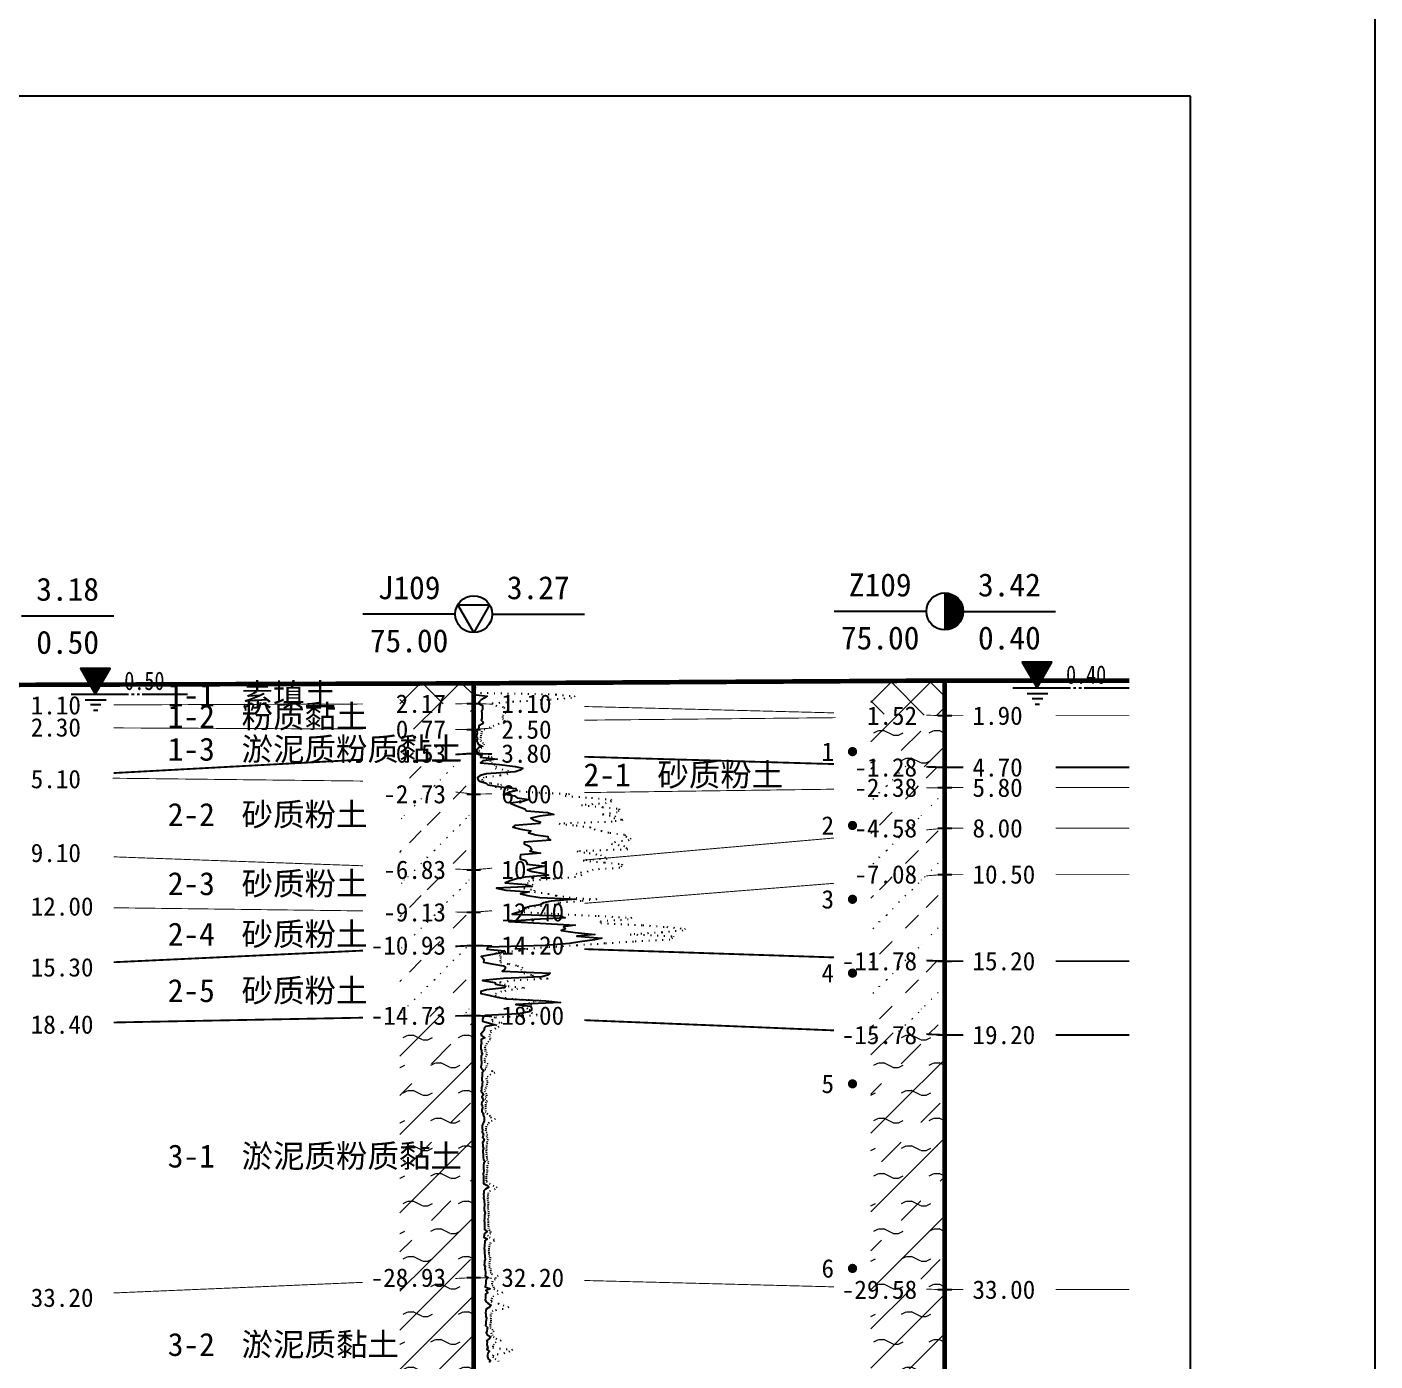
# Model space of a CAD drawing. Extents: x -37 to 3540, y -1485 to 297.
# Drawn here: x 3145.2 to 3291.2, y -746.1 to -601.5 of the extents above; entities that cross this region are included whole.
import ezdxf
from ezdxf.enums import TextEntityAlignment as Align

# ---------------------------------------------------------------- set-up
doc = ezdxf.new("R2010")
doc.units = 0
doc.linetypes.add('DOT', pattern=[6.35, 0, -6.35])
doc.layers.get('0').update_dxf_attribs({"linetype": 'CONTINUOUS'})
for name, color, linetype in [('CURVE', 200, 'CONTINUOUS'), ('FRAME', 7, 'CONTINUOUS'), ('HOLE', 41, 'CONTINUOUS'), ('SAMPLE', 1, 'CONTINUOUS'), ('STRATUM', 241, 'CONTINUOUS')]:
    doc.layers.add(name, color=color, linetype=linetype)
doc.layers.add('HATCH', color=7, linetype='CONTINUOUS', lineweight=13)
doc.styles.add('ST', font='')
doc.styles.get('ST').set_extended_font_data('SimSun')
pattern_1 = [(45, (2761.5203, -891), (-2.12132, 2.12132), [10, 0]), (135, (2761.5203, -891), (-2.12132, -2.12132), [10, 0])]
pattern_2 = [(45, (2761.5203, -891), (-7e-07, 6.999982), [1.97196, -7.927535]), (45, (2764.333, -888.171), (-7e-07, 6.999982), [1.99367, -7.90583]), (45, (2766.5878, -885.918), (-7e-07, 6.999982), [1.81361, -8.08588]), (26.56505, (2761.5203, -887.5), (7, 7), [0.0965, -15.55598]), (36.8699, (2762.2203, -886.8), (7, 7), [0.19775, -34.80225]), (315, (2765.0203, -884.024), (6.999982, 1e-06), [0.03305, -9.86644]), (26.56505, (2765.0203, -891), (7, 7), [0.14475, -15.50773]), (26.56505, (2765.7203, -890.3), (7, 7), [0.10528, -15.5472]), (90, (2766.07, -889.95), (-7, -5e-07), [0.02877, -6.97123]), (26.56505, (2766.4203, -889.6), (7, 7), [0.09101, -31.21394]), (36.8699, (2767.1203, -888.9), (7, 7), [0.11069, -34.88931]), (45, (2767.8203, -888.2), (-2e-07, 6.999982), [0.10911, -9.79038]), (315, (2768.4344, -887.452), (6.999982, 1e-06), [0.03305, -9.86644]), (36.8699, (2762.9203, -886.1), (7, 7), [0.10224, -34.89776]), (53.1301, (2763.6203, -885.4), (13.9999998, 21), [0.13438, -34.86562]), (53.1301, (2764.3203, -884.7), (13.9999998, 21), [0.12625, -34.87375])]
pattern_3 = [(45, (2761.52, -891), (-4.24264, 4.24264), [10, 0]), (45, (2762.581, -894.182), (-2.12132, 6.36396), [3, -3]), (26.565, (2762.5944, -891.2536), (5.999823, 5.999812), [0.567, -12.849]), (0, (2762.0274, -891.2536), (0, 6), [0.567, -5.433]), (26.565, (2759.939, -891), (5.999823, 5.999812), [0.567, -12.849]), (0, (2760.446, -890.7464), (0, 6), [0.567, -5.433]), (153.435, (2762.0274, -891.2536), (-5.999818, -5e-06), [1.134, -12.2826]), (26.565, (2765.5944, -888.2536), (5.999823, 5.999812), [0.567, -12.849]), (0, (2765.0274, -888.2536), (0, 6), [0.567, -5.433]), (26.565, (2762.939, -888), (5.999823, 5.999812), [0.567, -12.849]), (0, (2763.446, -887.7464), (0, 6), [0.567, -5.433]), (153.435, (2765.0274, -888.2536), (-5.999818, -5e-06), [1.134, -12.2826])]
pattern_4 = [(45, (2761.5203, -891), (-2.12132, 2.12132), [10, 0]), (26.565, (2762.5944, -891.2536), (5.999823, 5.999812), [0.567, -12.849]), (0, (2762.0274, -891.2536), (0, 6), [0.567, -5.433]), (26.565, (2759.939, -891), (5.999823, 5.999812), [0.567, -12.849]), (0, (2760.446, -890.7464), (0, 6), [0.567, -5.433]), (153.435, (2762.0274, -891.2536), (-5.999818, -5e-06), [1.134, -12.2826]), (26.565, (2765.5944, -888.2536), (5.999823, 5.999812), [0.567, -12.849]), (0, (2765.0274, -888.2536), (0, 6), [0.567, -5.433]), (26.565, (2762.939, -888), (5.999823, 5.999812), [0.567, -12.849]), (0, (2763.446, -887.7464), (0, 6), [0.567, -5.433]), (153.435, (2765.0274, -888.2536), (-5.999818, -5e-06), [1.134, -12.2826])]

# ---------------------------------------------------------------- blocks, each defined once
blk = doc.blocks.new('H_cpt_hole')
for p, q in [((-1.73, 1), (1.73, 1)), ((0, -2), (-1.73, 1)), ((1.73, 1), (0, -2))]:
    blk.add_line(p, q)
blk.add_circle((0, 0), 2)
blk = doc.blocks.new('H_sam_hole')
blk.add_line((0, 2), (0, -2))
at = {"const_width": 2}
blk.add_lwpolyline([(0, -1, 0.414214), (1, 0, 0.414214), (0, 1, 1)], format="xyb", dxfattribs=at)
blk.add_circle((0, 0), 2)
blk = doc.blocks.new('SampleSoilUndisturbed')
at = {"const_width": 0.5}
blk.add_lwpolyline([(-0.25, 0, 1), (0.25, 0, 1)], format="xyb", close=True, dxfattribs=at)
blk = doc.blocks.new('Gwl')
blk.add_lwpolyline([(0, 0, 0, 3.22, 0), (0, 2.79, 3.22, 3.22, 0)], format="xyseb")
blk.add_lwpolyline([(0, 0), (1.61, 2.79), (-1.61, 2.79)], close=True)
for points in [[(-2.63, 0), (3.61, 0)], [(3.93, 0), (4.21, 0)], [(4.53, 0), (4.8, 0)], [(5.09, 0), (9.99, 0)], [(-1.09, -0.61), (1.16, -0.61)], [(-0.54, -1.14), (0.61, -1.14)], [(-0.19, -1.74), (0.26, -1.74)]]:
    blk.add_lwpolyline(points)
at = {"style": 'ST', "width": 0.8}
blk.add_attdef('*GWL', (3.14, 0.45), '', height=2, dxfattribs=at)

msp = doc.modelspace()

# ---------------------------------------------------------------- hatches: boundary and pattern name
at = {"layer": 'HATCH'}
h = msp.add_hatch(dxfattribs=at)
h.set_pattern_fill('STT', color=50, style=0)
h.set_pattern_definition(pattern_1)
h.paths.add_polyline_path([(3193.56, -672.63), (3185.56, -672.66), (3185.56, -674.86), (3193.56, -674.83)])
h.paths.add_polyline_path([(3184.35, -676.32), (3191.05, -676.32), (3191.05, -673.4), (3184.35, -673.4)], flags=9)
h = msp.add_hatch(dxfattribs=at)
h.set_pattern_fill('FZNT', color=32, style=0)
h.set_pattern_definition([(45, (2761.52, -891), (-4.24264, 4.24264), [10, 0]), (45, (2762.581, -894.182), (-2.12132, 6.36396), [3, -3])])
h.paths.add_polyline_path([(3193.56, -674.83), (3185.56, -674.86), (3185.56, -677.6), (3193.56, -677.63)])
h.paths.add_polyline_path([(3184.35, -679.12), (3191.05, -679.12), (3191.05, -676.19), (3184.35, -676.19)], flags=9)
h.paths.add_polyline_path([(3184.35, -676.32), (3191.05, -676.32), (3191.05, -673.4), (3184.35, -673.4)], flags=9)
h = msp.add_hatch(dxfattribs=at)
h.set_pattern_fill('STT', color=50, style=0)
h.set_pattern_definition(pattern_1)
h.paths.add_polyline_path([(3244.61, -672.33), (3236.61, -672.38), (3236.61, -675.93), (3244.61, -676.13)])
h.paths.add_polyline_path([(3235.4, -677.62), (3242.1, -677.62), (3242.1, -674.7), (3235.4, -674.7)], flags=9)
h = msp.add_hatch(dxfattribs=at)
h.set_pattern_fill('YNFNT', color=251, style=0)
h.set_pattern_definition(pattern_3)
h.paths.add_polyline_path([(3244.61, -676.13), (3236.61, -675.93), (3236.61, -681.5), (3244.61, -681.73)])
h.paths.add_polyline_path([(3233.97, -683.22), (3242.1, -683.22), (3242.1, -680.29), (3233.97, -680.29)], flags=9)
h.paths.add_polyline_path([(3235.4, -677.62), (3242.1, -677.62), (3242.1, -674.7), (3235.4, -674.7)], flags=9)
h = msp.add_hatch(dxfattribs=at)
h.set_pattern_fill('SZFT', color=52, style=0)
h.set_pattern_definition(pattern_2)
h.paths.add_polyline_path([(3193.56, -680.23), (3185.56, -680.67), (3185.56, -683.69), (3193.56, -684.63)])
h.paths.add_polyline_path([(3167.59, -682.2), (3194.26, -682.2), (3194.26, -677.25), (3167.59, -677.25)], flags=9)
h.paths.add_polyline_path([(3182.92, -686.12), (3191.05, -686.12), (3191.05, -683.19), (3182.92, -683.19)], flags=9)
h.paths.add_polyline_path([(3182.92, -681.72), (3191.05, -681.72), (3191.05, -678.79), (3182.92, -678.79)], flags=24)
h = msp.add_hatch(dxfattribs=at)
h.set_pattern_fill('SZFT', color=52, style=0)
h.set_pattern_definition(pattern_2)
h.paths.add_polyline_path([(3244.61, -681.73), (3236.61, -681.5), (3236.61, -684.04), (3244.61, -683.93)])
h.paths.add_polyline_path([(3233.97, -685.42), (3242.1, -685.42), (3242.1, -682.49), (3233.97, -682.49)], flags=9)
h.paths.add_polyline_path([(3233.97, -683.22), (3242.1, -683.22), (3242.1, -680.29), (3233.97, -680.29)], flags=9)
h = msp.add_hatch(dxfattribs=at)
h.set_pattern_fill('SZFT', color=52, style=0)
h.set_pattern_definition(pattern_2)
h.paths.add_polyline_path([(3193.56, -684.63), (3185.56, -683.69), (3185.56, -692.55), (3193.56, -692.83)])
h.paths.add_polyline_path([(3182.92, -694.32), (3191.05, -694.32), (3191.05, -691.39), (3182.92, -691.39)], flags=9)
h.paths.add_polyline_path([(3182.92, -686.12), (3191.05, -686.12), (3191.05, -683.19), (3182.92, -683.19)], flags=9)
h = msp.add_hatch(dxfattribs=at)
h.set_pattern_fill('SZFT', color=52, style=0)
h.set_pattern_definition(pattern_2)
h.paths.add_polyline_path([(3244.61, -683.93), (3236.61, -684.04), (3236.61, -689.04), (3244.61, -688.33)])
h.paths.add_polyline_path([(3233.97, -689.82), (3242.1, -689.82), (3242.1, -686.89), (3233.97, -686.89)], flags=9)
h.paths.add_polyline_path([(3233.97, -685.42), (3242.1, -685.42), (3242.1, -682.49), (3233.97, -682.49)], flags=9)
h = msp.add_hatch(dxfattribs=at)
h.set_pattern_fill('SZFT', color=52, style=0)
h.set_pattern_definition(pattern_2)
h.paths.add_polyline_path([(3244.61, -688.33), (3236.61, -689.04), (3236.61, -693.98), (3244.61, -693.33)])
h.paths.add_polyline_path([(3233.97, -694.82), (3242.1, -694.82), (3242.1, -691.89), (3233.97, -691.89)], flags=9)
h.paths.add_polyline_path([(3233.97, -689.82), (3242.1, -689.82), (3242.1, -686.89), (3233.97, -686.89)], flags=9)
h = msp.add_hatch(dxfattribs=at)
h.set_pattern_fill('SZFT', color=52, style=0)
h.set_pattern_definition(pattern_2)
h.paths.add_polyline_path([(3193.56, -692.83), (3185.56, -692.55), (3185.56, -697.34), (3193.56, -697.43)])
h.paths.add_polyline_path([(3182.92, -698.92), (3191.05, -698.92), (3191.05, -695.99), (3182.92, -695.99)], flags=9)
h.paths.add_polyline_path([(3182.92, -694.32), (3191.05, -694.32), (3191.05, -691.39), (3182.92, -691.39)], flags=9)
h = msp.add_hatch(dxfattribs=at)
h.set_pattern_fill('SZFT', color=52, style=0)
h.set_pattern_definition(pattern_2)
h.paths.add_polyline_path([(3244.61, -693.33), (3236.61, -693.98), (3236.61, -702.47), (3244.61, -702.73)])
h.paths.add_polyline_path([(3232.54, -704.22), (3242.1, -704.22), (3242.1, -701.29), (3232.54, -701.29)], flags=9)
h.paths.add_polyline_path([(3233.97, -694.82), (3242.1, -694.82), (3242.1, -691.89), (3233.97, -691.89)], flags=9)
h = msp.add_hatch(dxfattribs=at)
h.set_pattern_fill('SZFT', color=52, style=0)
h.set_pattern_definition(pattern_2)
h.paths.add_polyline_path([(3193.56, -697.43), (3185.56, -697.34), (3185.56, -701.41), (3193.56, -701.03)])
h.paths.add_polyline_path([(3181.49, -702.52), (3191.05, -702.52), (3191.05, -699.59), (3181.49, -699.59)], flags=9)
h.paths.add_polyline_path([(3182.92, -698.92), (3191.05, -698.92), (3191.05, -695.99), (3182.92, -695.99)], flags=9)
h = msp.add_hatch(dxfattribs=at)
h.set_pattern_fill('SZFT', color=52, style=0)
h.set_pattern_definition(pattern_2)
h.paths.add_polyline_path([(3193.56, -701.03), (3185.56, -701.41), (3185.56, -708.79), (3193.56, -708.63)])
h.paths.add_polyline_path([(3181.49, -710.12), (3191.05, -710.12), (3191.05, -707.19), (3181.49, -707.19)], flags=9)
h.paths.add_polyline_path([(3181.49, -702.52), (3191.05, -702.52), (3191.05, -699.59), (3181.49, -699.59)], flags=9)
h = msp.add_hatch(dxfattribs=at)
h.set_pattern_fill('SZFT', color=52, style=0)
h.set_pattern_definition(pattern_2)
h.paths.add_polyline_path([(3244.61, -702.73), (3236.61, -702.47), (3236.61, -710.4), (3244.61, -710.73)])
h.paths.add_polyline_path([(3232.54, -712.22), (3242.1, -712.22), (3242.1, -709.29), (3232.54, -709.29)], flags=9)
h.paths.add_polyline_path([(3232.54, -704.22), (3242.1, -704.22), (3242.1, -701.29), (3232.54, -701.29)], flags=9)
h = msp.add_hatch(dxfattribs=at)
h.set_pattern_fill('YNFNT', color=251, style=0)
h.set_pattern_definition(pattern_3)
h.paths.add_polyline_path([(3193.56, -708.63), (3185.56, -708.79), (3185.56, -737.37), (3193.56, -737.03)])
h.paths.add_polyline_path([(3167.59, -726.29), (3194.26, -726.29), (3194.26, -721.35), (3167.59, -721.35)], flags=9)
h.paths.add_polyline_path([(3181.49, -738.52), (3191.05, -738.52), (3191.05, -735.59), (3181.49, -735.59)], flags=9)
h.paths.add_polyline_path([(3181.49, -710.12), (3191.05, -710.12), (3191.05, -707.19), (3181.49, -707.19)], flags=9)
h = msp.add_hatch(dxfattribs=at)
h.set_pattern_fill('YNFNT', color=251, style=0)
h.set_pattern_definition(pattern_3)
h.paths.add_polyline_path([(3244.61, -710.73), (3236.61, -710.4), (3236.61, -738.13), (3244.61, -738.33)])
h.paths.add_polyline_path([(3232.54, -739.82), (3242.1, -739.82), (3242.1, -736.89), (3232.54, -736.89)], flags=9)
h.paths.add_polyline_path([(3232.54, -712.22), (3242.1, -712.22), (3242.1, -709.29), (3232.54, -709.29)], flags=9)
h = msp.add_hatch(dxfattribs=at)
h.set_pattern_fill('YNNT', color=251, style=0)
h.set_pattern_definition(pattern_4)
h.paths.add_polyline_path([(3193.56, -737.03), (3185.56, -737.37), (3185.56, -750.5), (3193.56, -750.63)])
h.paths.add_polyline_path([(3167.6, -746.68), (3187.1, -746.68), (3187.1, -741.8), (3167.6, -741.8)], flags=9)
h.paths.add_polyline_path([(3181.49, -752.12), (3191.05, -752.12), (3191.05, -749.19), (3181.49, -749.19)], flags=9)
h.paths.add_polyline_path([(3181.49, -738.52), (3191.05, -738.52), (3191.05, -735.59), (3181.49, -735.59)], flags=9)
h = msp.add_hatch(dxfattribs=at)
h.set_pattern_fill('YNNT', color=251, style=0)
h.set_pattern_definition(pattern_4)
h.paths.add_polyline_path([(3244.61, -738.33), (3236.61, -738.13), (3236.61, -750.72), (3244.61, -750.73)])
h.paths.add_polyline_path([(3232.54, -752.22), (3242.1, -752.22), (3242.1, -749.29), (3232.54, -749.29)], flags=9)
h.paths.add_polyline_path([(3232.54, -739.82), (3242.1, -739.82), (3242.1, -736.89), (3232.54, -736.89)], flags=9)

# ---------------------------------------------------------------- linework, layer by layer
at = {"layer": 'CURVE', "color": 30, "linetype": 'Continuous'}
msp.add_lwpolyline([(3193.8, -673.03), (3193.56, -673.23), (3193.57, -673.43), (3193.56, -673.63), (3193.56, -673.83), (3195.03, -674.03), (3194.68, -674.23), (3194.36, -674.43), (3194.15, -674.63), (3194.08, -674.83), (3194.53, -675.03), (3194.51, -675.23), (3194.5, -675.43), (3194.39, -675.63), (3194.46, -675.83), (3194.43, -676.03), (3194.46, -676.23), (3194.45, -676.43), (3194.38, -676.63), (3194.59, -676.83), (3194.51, -677.03), (3194.11, -677.23), (3194.1, -677.43), (3194.01, -677.63), (3193.89, -677.83), (3193.92, -678.03), (3193.88, -678.23), (3193.87, -678.43), (3193.96, -678.63), (3193.88, -678.83), (3193.96, -679.03), (3194.05, -679.23), (3194.47, -679.43), (3194.07, -679.63), (3193.87, -679.83), (3193.89, -680.03), (3193.91, -680.23), (3194.35, -680.43), (3194.3, -680.63), (3196.1, -680.83), (3194.55, -681.03), (3194.29, -681.23), (3196.37, -681.43), (3198.04, -681.63), (3198.89, -681.83), (3198.58, -682.03), (3198.07, -682.23), (3194.95, -682.43), (3194.27, -682.63), (3193.99, -682.83), (3194.01, -683.03), (3194.18, -683.23), (3194.9, -683.43), (3195.09, -683.63), (3196.48, -683.83), (3198.12, -684.03), (3198.26, -684.23), (3197.43, -684.43), (3196.98, -684.63), (3197.99, -684.83), (3198.26, -685.03), (3199.52, -685.23), (3198.88, -685.43), (3197.56, -685.63), (3198.03, -685.83), (3198.61, -686.03), (3199.11, -686.23), (3199.27, -686.43), (3201.57, -686.63), (3202.26, -686.83), (3200.74, -687.03), (3199.77, -687.23), (3200, -687.43), (3200.76, -687.63), (3200.74, -687.83), (3198.02, -688.03), (3197.81, -688.23), (3198.68, -688.43), (3199.75, -688.63), (3199.5, -688.83), (3200.3, -689.03), (3201.58, -689.23), (3201.64, -689.43), (3201.9, -689.63), (3199.03, -689.83), (3199.03, -690.03), (3199.5, -690.23), (3199.71, -690.43), (3199.86, -690.63), (3199.66, -690.83), (3200.81, -691.03), (3198.65, -691.23), (3198.59, -691.43), (3198.61, -691.63), (3199.17, -691.83), (3199.33, -692.03), (3199.32, -692.23), (3201.29, -692.43), (3200.37, -692.63), (3199.38, -692.83), (3199.91, -693.03), (3201.15, -693.23), (3201.68, -693.43), (3199.15, -693.63), (3198.2, -693.83), (3197.52, -694.03), (3196.97, -694.23), (3199.2, -694.43), (3199.88, -694.63), (3196.04, -694.83), (3197.06, -695.03), (3199.56, -695.23), (3198.64, -695.43), (3199.38, -695.63), (3200.71, -695.83), (3204.68, -696.03), (3201.94, -696.23), (3201.12, -696.43), (3200.75, -696.63), (3199.64, -696.83), (3198.98, -697.03), (3199, -697.23), (3198.46, -697.43), (3197.73, -697.63), (3202.96, -697.83), (3203.46, -698.03), (3200.14, -698.23), (3197.37, -698.43), (3200.73, -698.63), (3204.54, -698.83), (3203.28, -699.03), (3203.51, -699.23), (3203.05, -699.43), (3204.56, -699.63), (3206.69, -699.83), (3204.74, -700.03), (3207.44, -700.23), (3206.64, -700.43), (3205.07, -700.63), (3203.93, -700.83), (3201.32, -701.03), (3195.08, -701.23), (3194.99, -701.43), (3196.91, -701.63), (3196.54, -701.83), (3195.59, -702.03), (3194.38, -702.23), (3194.6, -702.43), (3194.66, -702.63), (3194.64, -702.83), (3195.51, -703.03), (3196.78, -703.23), (3196.99, -703.43), (3196.91, -703.63), (3196.65, -703.83), (3201.83, -704.03), (3201.65, -704.23), (3200.96, -704.43), (3196.78, -704.63), (3194.51, -704.83), (3195.84, -705.03), (3195.91, -705.23), (3197.03, -705.43), (3196.9, -705.63), (3194.94, -705.83), (3194.32, -706.03), (3194.35, -706.23), (3195.2, -706.43), (3196.12, -706.63), (3197.1, -706.83), (3201.37, -707.03), (3202.95, -707.23), (3198.13, -707.43), (3199.72, -707.63), (3199.82, -707.83), (3199.82, -708.03), (3199.53, -708.23), (3198.43, -708.43), (3194.8, -708.63), (3194.6, -708.83), (3194.53, -709.03), (3194.51, -709.23), (3195.17, -709.43), (3195.87, -709.63), (3194.87, -709.83), (3194.68, -710.03), (3194.69, -710.23), (3194.52, -710.43), (3194.35, -710.63), (3194.43, -710.83), (3194.77, -711.03), (3194.37, -711.23), (3194.36, -711.43), (3194.39, -711.63), (3194.32, -711.83), (3194.34, -712.03), (3194.34, -712.23), (3194.4, -712.43), (3194.39, -712.63), (3194.5, -712.83), (3194.37, -713.03), (3194.38, -713.23), (3194.37, -713.43), (3194.42, -713.63), (3194.39, -713.83), (3194.38, -714.03), (3194.32, -714.23), (3194.45, -714.43), (3194.67, -714.63), (3194.49, -714.83), (3194.47, -715.03), (3194.49, -715.23), (3194.46, -715.43), (3194.43, -715.63), (3194.5, -715.83), (3194.48, -716.03), (3194.48, -716.23), (3194.4, -716.43), (3194.42, -716.63), (3194.36, -716.83), (3194.52, -717.03), (3194.62, -717.23), (3194.45, -717.43), (3194.5, -717.63), (3194.63, -717.83), (3194.45, -718.03), (3194.42, -718.23), (3194.47, -718.43), (3194.53, -718.63), (3194.45, -718.83), (3194.43, -719.03), (3194.62, -719.23), (3194.57, -719.43), (3194.7, -719.63), (3194.71, -719.83), (3194.71, -720.03), (3194.61, -720.23), (3194.51, -720.43), (3194.49, -720.63), (3194.49, -720.83), (3194.53, -721.03), (3194.49, -721.23), (3194.64, -721.43), (3194.6, -721.63), (3194.5, -721.83), (3194.68, -722.03), (3194.63, -722.23), (3194.5, -722.43), (3194.55, -722.63), (3194.54, -722.83), (3194.64, -723.03), (3194.56, -723.23), (3194.56, -723.43), (3194.6, -723.63), (3194.59, -723.83), (3194.59, -724.03), (3194.62, -724.23), (3194.82, -724.43), (3194.65, -724.63), (3194.62, -724.83), (3194.64, -725.03), (3194.64, -725.23), (3194.67, -725.43), (3194.62, -725.63), (3194.6, -725.83), (3194.61, -726.03), (3194.64, -726.23), (3194.64, -726.43), (3194.62, -726.63), (3194.62, -726.83), (3195.04, -727.03), (3195.2, -727.23), (3194.83, -727.43), (3194.65, -727.63), (3194.67, -727.83), (3194.63, -728.03), (3194.66, -728.23), (3194.64, -728.43), (3194.68, -728.63), (3194.71, -728.83), (3194.75, -729.03), (3194.72, -729.23), (3194.71, -729.43), (3194.7, -729.63), (3194.72, -729.83), (3194.82, -730.03), (3194.72, -730.23), (3194.73, -730.43), (3194.75, -730.63), (3194.71, -730.83), (3194.75, -731.03), (3194.74, -731.23), (3194.72, -731.43), (3194.73, -731.63), (3194.74, -731.83), (3195.01, -732.03), (3194.72, -732.23), (3194.7, -732.43), (3194.66, -732.63), (3195.02, -732.83), (3194.76, -733.03), (3194.78, -733.23), (3194.75, -733.43), (3194.74, -733.63), (3194.71, -733.83), (3194.72, -734.03), (3194.73, -734.23), (3194.73, -734.43), (3194.76, -734.63), (3194.77, -734.83), (3194.8, -735.03), (3194.75, -735.23), (3194.73, -735.43), (3194.71, -735.63), (3194.8, -735.83), (3194.78, -736.03), (3194.82, -736.23), (3194.85, -736.43), (3194.84, -736.63), (3194.81, -736.83), (3195.13, -737.03), (3194.92, -737.23), (3194.89, -737.43), (3194.87, -737.63), (3194.85, -737.83), (3194.82, -738.03), (3195.36, -738.23), (3194.87, -738.43), (3195.1, -738.63), (3194.85, -738.83), (3194.85, -739.03), (3194.84, -739.23), (3194.79, -739.43), (3194.87, -739.63), (3195.13, -739.83), (3195.46, -740.03), (3195.26, -740.23), (3194.93, -740.43), (3194.89, -740.63), (3194.84, -740.83), (3194.87, -741.03), (3194.88, -741.23), (3194.96, -741.43), (3194.92, -741.63), (3194.88, -741.83), (3194.86, -742.03), (3194.85, -742.23), (3195.06, -742.43), (3195.01, -742.63), (3194.97, -742.83), (3194.92, -743.03), (3195.01, -743.23), (3195.43, -743.43), (3195.27, -743.63), (3195, -743.83), (3195.03, -744.03), (3194.98, -744.23), (3195.01, -744.43), (3195.11, -744.63), (3194.99, -744.83), (3195.28, -745.03), (3195.11, -745.23), (3195.05, -745.43), (3195.06, -745.63), (3195.13, -745.83), (3195.4, -746.03), (3195.22, -746.23)], dxfattribs=at)
at = {"layer": 'CURVE', "color": 100, "linetype": 'DOT', "ltscale": 0.1}
msp.add_lwpolyline([(3193.56, -673.03), (3193.56, -673.23), (3193.56, -673.43), (3193.56, -673.63), (3202.46, -673.83), (3204.52, -674.03), (3204.17, -674.23), (3201.59, -674.43), (3197.86, -674.63), (3195.49, -674.83), (3195.97, -675.03), (3196.86, -675.23), (3197.32, -675.43), (3197.14, -675.63), (3197.02, -675.83), (3196.74, -676.03), (3196.68, -676.23), (3196.68, -676.43), (3196.88, -676.63), (3196.89, -676.83), (3196.31, -677.03), (3195.76, -677.23), (3195.36, -677.43), (3194.77, -677.63), (3194.44, -677.83), (3194.4, -678.03), (3194.34, -678.23), (3194.3, -678.43), (3194.28, -678.63), (3194.31, -678.83), (3194.53, -679.03), (3194.71, -679.23), (3194.56, -679.43), (3194.42, -679.63), (3194.16, -679.83), (3194.08, -680.03), (3194.17, -680.23), (3194.41, -680.43), (3195.57, -680.63), (3194.86, -680.83), (3195.34, -681.03), (3195.49, -681.23), (3195.79, -681.43), (3196.02, -681.63), (3195.91, -681.83), (3197.28, -682.03), (3197.2, -682.23), (3197.25, -682.43), (3196.45, -682.63), (3194.65, -682.83), (3194.46, -683.03), (3194.55, -683.23), (3195.41, -683.43), (3196.58, -683.63), (3195.93, -683.83), (3196.47, -684.03), (3197.78, -684.23), (3199.88, -684.43), (3203.94, -684.63), (3203.48, -684.83), (3206.34, -685.03), (3208.41, -685.23), (3208.48, -685.43), (3207.93, -685.63), (3205.25, -685.83), (3207.53, -686.03), (3209.33, -686.23), (3209.29, -686.43), (3209.12, -686.63), (3207.53, -686.83), (3208.93, -687.03), (3208.75, -687.23), (3209.73, -687.43), (3208.57, -687.63), (3202.82, -687.83), (3204.66, -688.03), (3206.15, -688.23), (3206.61, -688.43), (3207.37, -688.63), (3208.33, -688.83), (3209.95, -689.03), (3210.06, -689.23), (3210.59, -689.43), (3210.4, -689.63), (3208.91, -689.83), (3208.5, -690.03), (3209.81, -690.23), (3210.05, -690.43), (3210.26, -690.63), (3204.78, -690.83), (3206.07, -691.03), (3207.29, -691.23), (3207.74, -691.43), (3208.02, -691.63), (3205.42, -691.83), (3207.75, -692.03), (3209.66, -692.23), (3209.59, -692.43), (3209.4, -692.63), (3206.52, -692.83), (3205.97, -693.03), (3204.66, -693.23), (3205.28, -693.43), (3204.6, -693.63), (3202.26, -693.83), (3199.59, -694.03), (3199.38, -694.23), (3199.98, -694.43), (3199.76, -694.63), (3199.01, -694.83), (3200.1, -695.03), (3200.15, -695.23), (3201.66, -695.43), (3202.5, -695.63), (3203.92, -695.83), (3206.89, -696.03), (3205.2, -696.23), (3202.79, -696.43), (3202.38, -696.63), (3200.24, -696.83), (3199.23, -697.03), (3198.44, -697.23), (3199.02, -697.43), (3203.05, -697.63), (3207.06, -697.83), (3210.68, -698.03), (3210.31, -698.23), (3207.3, -698.43), (3207.32, -698.63), (3211.89, -698.83), (3214.49, -699.03), (3216.48, -699.23), (3216.24, -699.43), (3213.97, -699.63), (3210.51, -699.83), (3215.23, -700.03), (3215.1, -700.23), (3214.83, -700.43), (3210.88, -700.63), (3207.78, -700.83), (3204.76, -701.03), (3201.64, -701.23), (3199.39, -701.43), (3198.51, -701.63), (3195.93, -701.83), (3196.41, -702.03), (3196.45, -702.23), (3196.49, -702.43), (3196.4, -702.63), (3196.47, -702.83), (3197.37, -703.03), (3198.32, -703.23), (3198.84, -703.43), (3198.68, -703.63), (3198.7, -703.83), (3198.99, -704.03), (3199.95, -704.23), (3199.98, -704.43), (3201.64, -704.63), (3198.01, -704.83), (3196.37, -705.03), (3196.9, -705.23), (3197.3, -705.43), (3199.05, -705.63), (3197.76, -705.83), (3196.59, -706.03), (3195.99, -706.23), (3195.88, -706.43), (3196.25, -706.63), (3198.01, -706.83), (3200.85, -707.03), (3199.5, -707.23), (3199.86, -707.43), (3198.84, -707.63), (3199.33, -707.83), (3199.65, -708.03), (3199.1, -708.23), (3200.34, -708.43), (3200.45, -708.63), (3195.88, -708.83), (3195.53, -709.03), (3195.57, -709.23), (3196.64, -709.43), (3195.98, -709.63), (3196.27, -709.83), (3195.95, -710.03), (3195.4, -710.23), (3195.45, -710.43), (3195.32, -710.63), (3195.24, -710.83), (3195.36, -711.03), (3195.33, -711.23), (3195.17, -711.43), (3194.99, -711.63), (3194.88, -711.83), (3194.77, -712.03), (3194.79, -712.23), (3194.79, -712.43), (3194.9, -712.63), (3194.99, -712.83), (3194.91, -713.03), (3194.77, -713.23), (3194.72, -713.43), (3194.74, -713.63), (3195.09, -713.83), (3194.96, -714.03), (3194.92, -714.23), (3194.77, -714.43), (3195.55, -714.63), (3195.86, -714.83), (3195.4, -715.03), (3195.1, -715.23), (3194.93, -715.43), (3194.98, -715.63), (3195.08, -715.83), (3194.98, -716.03), (3194.96, -716.23), (3194.86, -716.43), (3194.8, -716.63), (3194.72, -716.83), (3194.88, -717.03), (3194.96, -717.23), (3194.92, -717.43), (3194.76, -717.63), (3194.97, -717.83), (3194.93, -718.03), (3194.84, -718.23), (3194.84, -718.43), (3194.84, -718.63), (3194.84, -718.83), (3194.79, -719.03), (3195, -719.23), (3195.29, -719.43), (3195.39, -719.63), (3195.9, -719.83), (3195.56, -720.03), (3195.22, -720.23), (3195.1, -720.43), (3194.93, -720.63), (3194.87, -720.83), (3194.85, -721.03), (3194.92, -721.23), (3195.03, -721.43), (3194.96, -721.63), (3194.99, -721.83), (3195.1, -722.03), (3195, -722.23), (3195.04, -722.43), (3194.94, -722.63), (3194.96, -722.83), (3194.94, -723.03), (3194.91, -723.23), (3194.94, -723.43), (3194.92, -723.63), (3194.96, -723.83), (3194.98, -724.03), (3195, -724.23), (3195.08, -724.43), (3195.17, -724.63), (3195.01, -724.83), (3195.02, -725.03), (3195, -725.23), (3195.02, -725.43), (3195, -725.63), (3194.95, -725.83), (3194.93, -726.03), (3194.93, -726.23), (3194.93, -726.43), (3194.92, -726.63), (3195.26, -726.83), (3195.67, -727.03), (3196.06, -727.23), (3195.9, -727.43), (3195.34, -727.63), (3195.14, -727.83), (3195.11, -728.03), (3195.08, -728.23), (3195.05, -728.43), (3195.05, -728.63), (3195.12, -728.83), (3195.13, -729.03), (3195.11, -729.23), (3195.08, -729.43), (3195.09, -729.63), (3195.15, -729.83), (3195.17, -730.03), (3195.17, -730.23), (3195.19, -730.43), (3195.08, -730.63), (3195.13, -730.83), (3195.14, -731.03), (3195.13, -731.23), (3195.15, -731.43), (3195.13, -731.63), (3195.24, -731.83), (3195.4, -732.03), (3195.38, -732.23), (3195.04, -732.43), (3195.26, -732.63), (3195.69, -732.83), (3195.81, -733.03), (3195.38, -733.23), (3195.29, -733.43), (3195.24, -733.63), (3195.2, -733.83), (3195.17, -734.03), (3195.21, -734.23), (3195.2, -734.43), (3195.2, -734.63), (3195.36, -734.83), (3195.33, -735.03), (3195.29, -735.23), (3195.26, -735.43), (3195.23, -735.63), (3195.25, -735.83), (3195.37, -736.03), (3195.38, -736.23), (3195.36, -736.43), (3195.5, -736.63), (3196.21, -736.83), (3195.93, -737.03), (3195.9, -737.23), (3195.6, -737.43), (3195.51, -737.63), (3195.56, -737.83), (3195.72, -738.03), (3195.76, -738.23), (3196.09, -738.43), (3196.71, -738.63), (3196.22, -738.83), (3195.69, -739.03), (3195.51, -739.23), (3195.47, -739.43), (3195.47, -739.63), (3196.23, -739.83), (3196.74, -740.03), (3197.36, -740.23), (3196.76, -740.43), (3195.64, -740.63), (3195.48, -740.83), (3195.39, -741.03), (3195.4, -741.23), (3195.41, -741.43), (3195.41, -741.63), (3195.41, -741.83), (3195.36, -742.03), (3195.36, -742.23), (3195.36, -742.43), (3195.53, -742.63), (3195.74, -742.83), (3195.45, -743.03), (3195.56, -743.23), (3195.69, -743.43), (3195.97, -743.63), (3196.52, -743.83), (3195.97, -744.03), (3195.76, -744.23), (3195.65, -744.43), (3195.62, -744.63), (3197.75, -744.83), (3197.47, -745.03), (3196.94, -745.23), (3195.69, -745.43), (3195.61, -745.63), (3195.87, -745.83), (3196.23, -746.03), (3196.27, -746.23)], dxfattribs=at)
at = {"layer": 'FRAME', "color": 245, "linetype": 'Continuous'}
msp.add_line((3291.23, -891), (3291.23, -594), dxfattribs=at)
at = {"layer": 'FRAME', "linetype": 'Continuous'}
for p, q in [((3271.23, -609), (2649.8, -609)), ((3271.23, -876), (3271.23, -609))]:
    msp.add_line(p, q, dxfattribs=at)
at = {"layer": 'HOLE', "linetype": 'Continuous'}
for points in [[(3144.56, -665.3), (3154.56, -665.3)], [(3191.56, -665.13), (3181.56, -665.13)], [(3195.56, -665.13), (3205.56, -665.13)], [(3242.61, -664.83), (3232.61, -664.83)], [(3246.61, -664.83), (3256.61, -664.83)], [(3192.81, -674.83), (3194.31, -674.83)], [(3243.86, -676.13), (3245.36, -676.13)], [(3192.81, -677.63), (3194.31, -677.63)], [(3192.81, -680.23), (3194.31, -680.23)], [(3243.86, -681.73), (3245.36, -681.73)], [(3192.81, -684.63), (3194.31, -684.63)], [(3243.86, -683.93), (3245.36, -683.93)], [(3243.86, -688.33), (3245.36, -688.33)], [(3192.81, -692.83), (3194.31, -692.83)], [(3243.86, -693.33), (3245.36, -693.33)], [(3192.81, -697.43), (3194.31, -697.43)], [(3192.81, -701.03), (3194.31, -701.03)], [(3243.86, -702.73), (3245.36, -702.73)], [(3192.81, -708.63), (3194.31, -708.63)], [(3243.86, -710.73), (3245.36, -710.73)], [(3192.81, -737.03), (3194.31, -737.03)], [(3243.86, -738.33), (3245.36, -738.33)]]:
    msp.add_lwpolyline(points, dxfattribs=at)
at = {"layer": 'HOLE', "linetype": 'Continuous', "const_width": 0.5}
for points in [[(3193.56, -672.63), (3193.56, -821.33)], [(3244.61, -672.33), (3244.61, -822.33)]]:
    msp.add_lwpolyline(points, dxfattribs=at)
at = {"layer": 'STRATUM', "linetype": 'Continuous'}
for points, const_width in [([(2999.5, -673.42), (3036.78, -673.34), (3091.18, -673.31), (3142.56, -672.8), (3193.56, -672.63), (3244.61, -672.33), (3264.61, -672.33)], 0.5), ([(3154.56, -674.96), (3168.06, -674.92), (3181.56, -674.87)], 0.1), ([(3191.56, -674.84), (3193.56, -674.83), (3195.56, -674.88)], 0.1), ([(3205.56, -675.14), (3219.09, -675.48), (3232.61, -675.83)], 0.1), ([(3205.56, -676.62), (3205.56, -676.62), (3232.79, -676.35)], 0.1), ([(3242.61, -676.08), (3244.61, -676.13), (3246.61, -676.13)], 0.1), ([(3256.61, -676.13), (3264.61, -676.13)], 0.1), ([(3154.56, -677.46), (3168.06, -677.52), (3181.56, -677.58)], 0.1), ([(3191.56, -677.62), (3193.56, -677.63), (3195.56, -677.47)], 0.1), ([(3191.56, -680.34), (3193.56, -680.23), (3195.56, -680.29)], 0.2), ([(3205.56, -680.59), (3219.09, -680.98), (3232.61, -681.38)], 0.2), ([(3154.56, -682.35), (3168.06, -681.62), (3181.56, -680.89)], 0.2), ([(3242.61, -681.68), (3244.61, -681.73), (3246.61, -681.73)], 0.2), ([(3256.61, -681.73), (3264.61, -681.73)], 0.2), ([(3154.45, -682.91), (3181.56, -683.22), (3181.56, -683.22)], 0.1), ([(3191.56, -684.4), (3193.56, -684.63), (3195.56, -684.61)], 0.1), ([(3205.56, -684.47), (3219.09, -684.28), (3232.61, -684.1)], 0.1), ([(3242.61, -683.96), (3244.61, -683.93), (3246.61, -683.93)], 0.1), ([(3256.61, -683.93), (3264.61, -683.93)], 0.1), ([(3205.56, -691.78), (3219.09, -690.58), (3232.61, -689.39)], 0.1), ([(3242.61, -688.51), (3244.61, -688.33), (3246.61, -688.33)], 0.1), ([(3256.61, -688.33), (3264.61, -688.33)], 0.1), ([(3154.56, -691.43), (3168.06, -691.92), (3181.56, -692.4)], 0.1), ([(3191.56, -692.76), (3193.56, -692.83), (3195.56, -692.66)], 0.1), ([(3242.61, -693.49), (3244.61, -693.33), (3246.61, -693.33)], 0.1), ([(3256.61, -693.33), (3264.61, -693.33)], 0.1), ([(3205.56, -696.47), (3219.09, -695.38), (3232.61, -694.3)], 0.1), ([(3154.56, -696.95), (3168.06, -697.12), (3181.56, -697.29)], 0.1), ([(3191.56, -697.41), (3193.56, -697.43), (3195.56, -697.27)], 0.1), ([(3191.56, -701.13), (3193.56, -701.03), (3195.56, -701.1)], 0.2), ([(3154.56, -702.85), (3168.06, -702.22), (3181.56, -701.59)], 0.2), ([(3205.56, -701.43), (3219.09, -701.88), (3232.61, -702.33)], 0.2), ([(3242.61, -702.67), (3244.61, -702.73), (3246.61, -702.73)], 0.2), ([(3256.61, -702.73), (3264.61, -702.73)], 0.2), ([(3154.56, -709.38), (3168.06, -709.12), (3181.56, -708.86)], 0.2), ([(3191.56, -708.67), (3193.56, -708.63), (3195.56, -708.72)], 0.2), ([(3205.56, -709.13), (3219.09, -709.68), (3232.61, -710.24)], 0.2), ([(3242.61, -710.65), (3244.61, -710.73), (3246.61, -710.73)], 0.2), ([(3256.61, -710.73), (3264.61, -710.73)], 0.2), ([(3154.56, -738.69), (3168.06, -738.12), (3181.56, -737.54)], 0.1), ([(3191.56, -737.12), (3193.56, -737.03), (3195.56, -737.08)], 0.1), ([(3205.56, -737.34), (3219.09, -737.68), (3232.61, -738.03)], 0.1), ([(3242.61, -738.28), (3244.61, -738.33), (3246.61, -738.33)], 0.1), ([(3256.61, -738.33), (3264.61, -738.33)], 0.1)]:
    msp.add_lwpolyline(points, dxfattribs=dict(at, const_width=const_width))

# ---------------------------------------------------------------- block references
at = {"layer": 'CURVE'}
for p, values in [((3254.61, -673.13), {'*GWL': '0.40'}), ((3152.56, -673.8), {'*GWL': '0.50'})]:
    msp.add_blockref('Gwl', p, dxfattribs=at).add_auto_attribs(values)
at = {"layer": 'HOLE'}
for name, p in [('H_cpt_hole', (3193.56, -665.13)), ('H_sam_hole', (3244.61, -664.83))]:
    msp.add_blockref(name, p, dxfattribs=at)
at = {"layer": 'SAMPLE'}
for p in [(3234.61, -680.03), (3234.61, -688.03), (3234.61, -696.03), (3234.61, -704.03), (3234.61, -716.03), (3234.61, -736.03)]:
    msp.add_blockref('SampleSoilUndisturbed', p, dxfattribs=at)

# ---------------------------------------------------------------- texts
at = {"layer": 'HOLE', "style": 'ST'}
for s, p in [('3.18', (3149.56, -662.43)), ('J109', (3186.56, -662.26)), ('3.27', (3200.56, -662.26)), ('Z109', (3237.61, -661.96)), ('3.42', (3251.61, -661.96)), ('0.50', (3149.56, -668.18)), ('75.00', (3186.56, -668.01)), ('75.00', (3237.61, -667.71)), ('0.40', (3251.61, -667.71))]:
    msp.add_text(s, height=2.5, dxfattribs=at).set_placement(p, align=Align.MIDDLE_CENTER)
for s, p in [('1.10', (3145.56, -675)), ('1.10', (3196.56, -674.83)), ('1.90', (3247.61, -676.13)), ('2.30', (3145.56, -677.4)), ('2.50', (3196.56, -677.63)), ('3.80', (3196.56, -680.23)), ('5.10', (3145.56, -683)), ('4.70', (3247.61, -681.73)), ('5.80', (3247.61, -683.93)), ('6.00', (3196.56, -684.63)), ('8.00', (3247.61, -688.33)), ('9.10', (3145.56, -691)), ('10.10', (3196.56, -692.83)), ('10.50', (3247.61, -693.33)), ('12.00', (3145.56, -696.8)), ('12.40', (3196.56, -697.43)), ('14.20', (3196.56, -701.03)), ('15.30', (3145.56, -703.4)), ('15.20', (3247.61, -702.73)), ('18.00', (3196.56, -708.63)), ('18.40', (3145.56, -709.6)), ('19.20', (3247.61, -710.73)), ('32.20', (3196.56, -737.03)), ('33.00', (3247.61, -738.33)), ('33.20', (3145.56, -739.2))]:
    msp.add_text(s, height=2, dxfattribs=at).set_placement(p, align=Align.MIDDLE_LEFT)
for s, p in [('2.17', (3190.56, -674.83)), ('1.52', (3241.61, -676.13)), ('0.77', (3190.56, -677.63)), ('-0.53', (3190.56, -680.23)), ('-1.28', (3241.61, -681.73)), ('-2.38', (3241.61, -683.93)), ('-2.73', (3190.56, -684.63)), ('-4.58', (3241.61, -688.33)), ('-6.83', (3190.56, -692.83)), ('-7.08', (3241.61, -693.33)), ('-9.13', (3190.56, -697.43)), ('-10.93', (3190.56, -701.03)), ('-11.78', (3241.61, -702.73)), ('-14.73', (3190.56, -708.63)), ('-15.78', (3241.61, -710.73)), ('-28.93', (3190.56, -737.03)), ('-29.58', (3241.61, -738.33))]:
    msp.add_text(s, height=2, dxfattribs=at).set_placement(p, align=Align.MIDDLE_RIGHT)
at = {"layer": 'SAMPLE', "style": 'ST'}
for s, p in [('1', (3232.61, -680.03)), ('2', (3232.61, -688.03)), ('3', (3232.61, -696.03)), ('4', (3232.61, -704.03)), ('5', (3232.61, -716.03)), ('6', (3232.61, -736.03))]:
    msp.add_text(s, height=2, dxfattribs=at).set_placement(p, align=Align.MIDDLE_RIGHT)
at = {"layer": 'STRATUM', "style": 'ST'}
for s, p in [('1-1', (3160.41, -673.87)), ('素填土', (3168.41, -673.87)), ('粉质黏土', (3168.41, -676.21)), ('1-2', (3160.41, -676.21)), ('1-3', (3160.41, -679.76)), ('淤泥质粉质黏土', (3168.41, -679.76)), ('2-1', (3205.47, -682.53)), ('砂质粉土', (3213.47, -682.53)), ('2-2', (3160.41, -686.84)), ('砂质粉土', (3168.41, -686.84)), ('2-3', (3160.41, -694.33)), ('砂质粉土', (3168.41, -694.33)), ('砂质粉土', (3168.41, -699.8)), ('2-4', (3160.41, -699.8)), ('2-5', (3160.41, -705.92)), ('砂质粉土', (3168.41, -705.92)), ('3-1', (3160.41, -723.85)), ('淤泥质粉质黏土', (3168.41, -723.85)), ('3-2', (3160.41, -744.27)), ('淤泥质黏土', (3168.41, -744.27))]:
    msp.add_text(s, height=2.5, dxfattribs=at).set_placement(p, align=Align.MIDDLE_LEFT)

doc.saveas('drawing.dxf')
